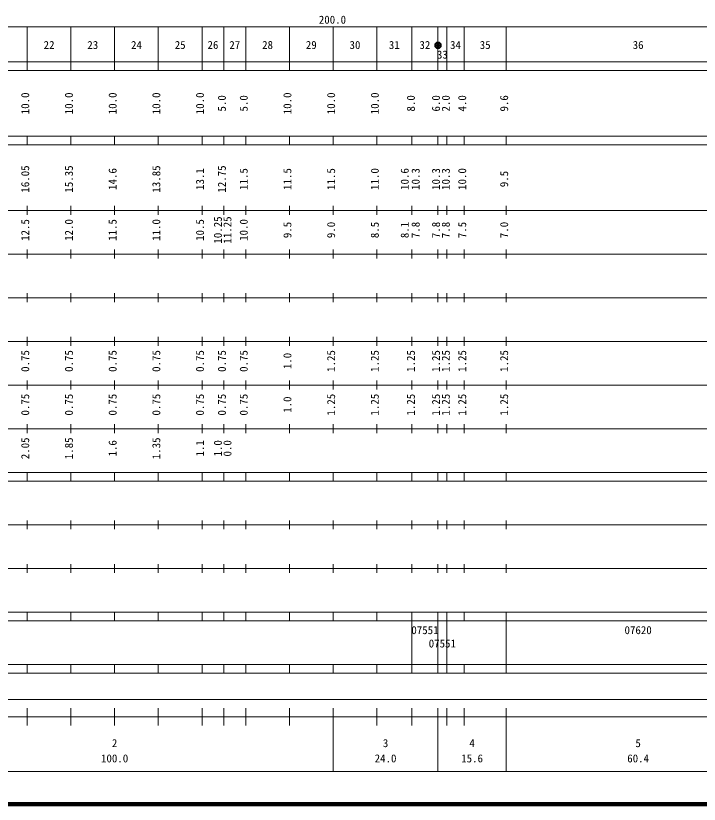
# Model space of a CAD drawing. Units: millimetres on the paper, enlarged 1000 times. Extents: x 40000 to 680000, y 20000 to 380000.
# Drawn here: x 195382 to 351778, y 20000 to 200558 of the extents above; entities that cross this region are included whole.
import ezdxf
from ezdxf.enums import TextEntityAlignment as Align

# ---------------------------------------------------------------- set-up
doc = ezdxf.new("R2010")
doc.units = ezdxf.units.MM
doc.header["$LTSCALE"] = 1000
doc.header["$PDMODE"] = 32
doc.header["$PDSIZE"] = 500
doc.layers.add('M-TTL', color=2, linetype='Continuous', lineweight=140)
doc.layers.add('M-TTL-BAND', color=7, linetype='Continuous', lineweight=13)
doc.styles.add('ＭＳ ゴシック', font='')
doc.styles.get('ＭＳ ゴシック').set_extended_font_data('MS Gothic')

msp = doc.modelspace()

# ---------------------------------------------------------------- linework, layer by layer
at = {"layer": 'M-TTL'}
msp.add_line((40000, 20000), (680000, 20000), dxfattribs=at)
at = {"layer": 'M-TTL-BAND'}
for p, q in [((68000, 198000), (579000, 198000)), ((198000, 188000), (198000, 198000)), ((208000, 188000), (208000, 198000)), ((218000, 188000), (218000, 198000)), ((228000, 188000), (228000, 198000)), ((238000, 188000), (238000, 198000)), ((243000, 188000), (243000, 198000)), ((248000, 188000), (248000, 198000)), ((258000, 188000), (258000, 198000)), ((268000, 188000), (268000, 198000)), ((278000, 188000), (278000, 198000)), ((286000, 188000), (286000, 198000)), ((292000, 188000), (292000, 198000)), ((294000, 188000), (294000, 198000)), ((298000, 188000), (298000, 198000)), ((307600, 188000), (307600, 198000)), ((40000, 190000), (579000, 190000)), ((40000, 188000), (579000, 188000)), ((40000, 173000), (579000, 173000)), ((198000, 171000), (198000, 173000)), ((208000, 171000), (208000, 173000)), ((218000, 171000), (218000, 173000)), ((228000, 171000), (228000, 173000)), ((238000, 171000), (238000, 173000)), ((243000, 171000), (243000, 173000)), ((248000, 171000), (248000, 173000)), ((258000, 171000), (258000, 173000)), ((268000, 171000), (268000, 173000)), ((278000, 171000), (278000, 173000)), ((286000, 171000), (286000, 173000)), ((292000, 171000), (292000, 173000)), ((294000, 171000), (294000, 173000)), ((298000, 171000), (298000, 173000)), ((307600, 171000), (307600, 173000)), ((40000, 171000), (579000, 171000)), ((40000, 156000), (579000, 156000)), ((198000, 155000), (198000, 157000)), ((208000, 155000), (208000, 157000)), ((218000, 155000), (218000, 157000)), ((228000, 155000), (228000, 157000)), ((238000, 155000), (238000, 157000)), ((243000, 155000), (243000, 157000)), ((248000, 155000), (248000, 157000)), ((258000, 155000), (258000, 157000)), ((268000, 155000), (268000, 157000)), ((278000, 155000), (278000, 157000)), ((286000, 155000), (286000, 157000)), ((292000, 155000), (292000, 157000)), ((294000, 155000), (294000, 157000)), ((298000, 155000), (298000, 157000)), ((307600, 155000), (307600, 157000)), ((198000, 145000), (198000, 147000)), ((208000, 145000), (208000, 147000)), ((218000, 145000), (218000, 147000)), ((228000, 145000), (228000, 147000)), ((238000, 145000), (238000, 147000)), ((243000, 145000), (243000, 147000)), ((248000, 145000), (248000, 147000)), ((258000, 145000), (258000, 147000)), ((268000, 145000), (268000, 147000)), ((278000, 145000), (278000, 147000)), ((286000, 145000), (286000, 147000)), ((292000, 145000), (292000, 147000)), ((294000, 145000), (294000, 147000)), ((298000, 145000), (298000, 147000)), ((307600, 145000), (307600, 147000)), ((46000, 146000), (579000, 146000)), ((52000, 136000), (579000, 136000)), ((198000, 135000), (198000, 137000)), ((208000, 135000), (208000, 137000)), ((218000, 135000), (218000, 137000)), ((228000, 135000), (228000, 137000)), ((238000, 135000), (238000, 137000)), ((243000, 135000), (243000, 137000)), ((248000, 135000), (248000, 137000)), ((258000, 135000), (258000, 137000)), ((268000, 135000), (268000, 137000)), ((278000, 135000), (278000, 137000)), ((286000, 135000), (286000, 137000)), ((292000, 135000), (292000, 137000)), ((294000, 135000), (294000, 137000)), ((298000, 135000), (298000, 137000)), ((307600, 135000), (307600, 137000)), ((198000, 125000), (198000, 127000)), ((208000, 125000), (208000, 127000)), ((218000, 125000), (218000, 127000)), ((228000, 125000), (228000, 127000)), ((238000, 125000), (238000, 127000)), ((243000, 125000), (243000, 127000)), ((248000, 125000), (248000, 127000)), ((258000, 125000), (258000, 127000)), ((268000, 125000), (268000, 127000)), ((278000, 125000), (278000, 127000)), ((286000, 125000), (286000, 127000)), ((292000, 125000), (292000, 127000)), ((294000, 125000), (294000, 127000)), ((298000, 125000), (298000, 127000)), ((307600, 125000), (307600, 127000)), ((46000, 126000), (579000, 126000)), ((52000, 116000), (579000, 116000)), ((198000, 115000), (198000, 117000)), ((208000, 115000), (208000, 117000)), ((218000, 115000), (218000, 117000)), ((228000, 115000), (228000, 117000)), ((238000, 115000), (238000, 117000)), ((243000, 115000), (243000, 117000)), ((248000, 115000), (248000, 117000)), ((258000, 115000), (258000, 117000)), ((268000, 115000), (268000, 117000)), ((278000, 115000), (278000, 117000)), ((286000, 115000), (286000, 117000)), ((292000, 115000), (292000, 117000)), ((294000, 115000), (294000, 117000)), ((298000, 115000), (298000, 117000)), ((307600, 115000), (307600, 117000)), ((198000, 105000), (198000, 107000)), ((208000, 105000), (208000, 107000)), ((218000, 105000), (218000, 107000)), ((228000, 105000), (228000, 107000)), ((238000, 105000), (238000, 107000)), ((243000, 105000), (243000, 107000)), ((248000, 105000), (248000, 107000)), ((258000, 105000), (258000, 107000)), ((268000, 105000), (268000, 107000)), ((278000, 105000), (278000, 107000)), ((286000, 105000), (286000, 107000)), ((292000, 105000), (292000, 107000)), ((294000, 105000), (294000, 107000)), ((298000, 105000), (298000, 107000)), ((307600, 105000), (307600, 107000)), ((46000, 106000), (579000, 106000)), ((40000, 96000), (579000, 96000)), ((198000, 94000), (198000, 96000)), ((208000, 94000), (208000, 96000)), ((218000, 94000), (218000, 96000)), ((228000, 94000), (228000, 96000)), ((238000, 94000), (238000, 96000)), ((243000, 94000), (243000, 96000)), ((248000, 94000), (248000, 96000)), ((258000, 94000), (258000, 96000)), ((268000, 94000), (268000, 96000)), ((278000, 94000), (278000, 96000)), ((286000, 94000), (286000, 96000)), ((292000, 94000), (292000, 96000)), ((294000, 94000), (294000, 96000)), ((298000, 94000), (298000, 96000)), ((307600, 94000), (307600, 96000)), ((40000, 94000), (579000, 94000)), ((198000, 83000), (198000, 85000)), ((208000, 83000), (208000, 85000)), ((218000, 83000), (218000, 85000)), ((228000, 83000), (228000, 85000)), ((238000, 83000), (238000, 85000)), ((243000, 83000), (243000, 85000)), ((248000, 83000), (248000, 85000)), ((258000, 83000), (258000, 85000)), ((268000, 83000), (268000, 85000)), ((278000, 83000), (278000, 85000)), ((286000, 83000), (286000, 85000)), ((292000, 83000), (292000, 85000)), ((294000, 83000), (294000, 85000)), ((298000, 83000), (298000, 85000)), ((307600, 83000), (307600, 85000)), ((49000, 84000), (579000, 84000)), ((198000, 73000), (198000, 75000)), ((208000, 73000), (208000, 75000)), ((218000, 73000), (218000, 75000)), ((228000, 73000), (228000, 75000)), ((238000, 73000), (238000, 75000)), ((243000, 73000), (243000, 75000)), ((248000, 73000), (248000, 75000)), ((258000, 73000), (258000, 75000)), ((268000, 73000), (268000, 75000)), ((278000, 73000), (278000, 75000)), ((286000, 73000), (286000, 75000)), ((292000, 73000), (292000, 75000)), ((294000, 73000), (294000, 75000)), ((298000, 73000), (298000, 75000)), ((307600, 73000), (307600, 75000)), ((40000, 74000), (579000, 74000)), ((40000, 64000), (579000, 64000)), ((198000, 62000), (198000, 64000)), ((208000, 62000), (208000, 64000)), ((218000, 62000), (218000, 64000)), ((228000, 62000), (228000, 64000)), ((238000, 62000), (238000, 64000)), ((243000, 62000), (243000, 64000)), ((248000, 62000), (248000, 64000)), ((258000, 62000), (258000, 64000)), ((268000, 62000), (268000, 64000)), ((278000, 62000), (278000, 64000)), ((286000, 62000), (286000, 64000)), ((292000, 62000), (292000, 64000)), ((294000, 62000), (294000, 64000)), ((298000, 62000), (298000, 64000)), ((307600, 50000), (307600, 64000)), ((40000, 62000), (579000, 62000)), ((286000, 52000), (286000, 62000)), ((292000, 52000), (292000, 62000)), ((294000, 52000), (294000, 62000)), ((307600, 52000), (307600, 62000)), ((40000, 52000), (579000, 52000)), ((198000, 50000), (198000, 52000)), ((208000, 50000), (208000, 52000)), ((218000, 50000), (218000, 52000)), ((228000, 50000), (228000, 52000)), ((238000, 50000), (238000, 52000)), ((243000, 50000), (243000, 52000)), ((248000, 50000), (248000, 52000)), ((258000, 50000), (258000, 52000)), ((268000, 50000), (268000, 52000)), ((278000, 50000), (278000, 52000)), ((286000, 50000), (286000, 52000)), ((292000, 50000), (292000, 52000)), ((294000, 50000), (294000, 52000)), ((298000, 50000), (298000, 52000)), ((307600, 50000), (307600, 52000)), ((40000, 50000), (579000, 50000)), ((71000, 44000), (514000, 44000)), ((198000, 38000), (198000, 42000)), ((208000, 38000), (208000, 42000)), ((218000, 38000), (218000, 42000)), ((228000, 38000), (228000, 42000)), ((238000, 38000), (238000, 42000)), ((243000, 38000), (243000, 42000)), ((248000, 38000), (248000, 42000)), ((258000, 38000), (258000, 42000)), ((268000, 27500), (268000, 42000)), ((278000, 38000), (278000, 42000)), ((286000, 38000), (286000, 42000)), ((292000, 27500), (292000, 42000)), ((294000, 38000), (294000, 42000)), ((298000, 38000), (298000, 42000)), ((307600, 27500), (307600, 42000)), ((40000, 40000), (579000, 40000)), ((68000, 27500), (579000, 27500))]:
    msp.add_line(p, q, dxfattribs=at)
for radius in [750, 600, 450, 300, 150, 20]:
    msp.add_circle((292000, 193791), radius, dxfattribs=at)
msp.add_point((292000, 193791), dxfattribs=at)

# ---------------------------------------------------------------- texts
at = {"layer": 'M-TTL-BAND', "style": 'ＭＳ ゴシック'}
for s, p in [('200.0', (267844, 198195)), ('22', (203000, 192405)), ('23', (213000, 192405)), ('24', (223000, 192405)), ('25', (233000, 192405)), ('26', (240500, 192405)), ('27', (245500, 192405)), ('28', (253000, 192405)), ('29', (263000, 192405)), ('30', (273000, 192405)), ('31', (282000, 192405)), ('32', (289000, 192405)), ('34', (296000, 192405)), ('35', (302800, 192405)), ('36', (337800, 192405)), ('33', (293000, 190195)), ('07551', (289017, 58405)), ('07620', (337800, 58405)), ('07551', (292990, 55343)), ('2', (218000, 32523)), ('3', (280000, 32523)), ('4', (299800, 32523)), ('5', (337800, 32523)), ('100.0', (218000, 29033)), ('24.0', (280000, 29033)), ('15.6', (299800, 29033)), ('60.4', (337800, 29033))]:
    msp.add_text(s, height=1833, dxfattribs=at).set_placement(p, align=Align.BOTTOM_CENTER)
for s, p in [('10.0', (199000, 180500)), ('10.0', (209000, 180500)), ('10.0', (219000, 180500)), ('10.0', (229000, 180500)), ('10.0', (239000, 180500)), ('10.0', (259000, 180500)), ('10.0', (269000, 180500)), ('10.0', (279000, 180500)), ('5.0', (244000, 180500)), ('5.0', (249000, 180500)), ('8.0', (287250, 180500)), ('6.0', (293000, 180500)), ('2.0', (295250, 180500)), ('4.0', (299000, 180500)), ('9.6', (308600, 180500)), ('16.05', (199000, 163174)), ('15.35', (209000, 163174)), ('13.85', (229000, 163174)), ('12.75', (244000, 163174)), ('14.6', (219000, 163174)), ('13.1', (239000, 163174)), ('11.5', (249000, 163174)), ('11.5', (259000, 163174)), ('11.5', (269000, 163174)), ('11.0', (279000, 163174)), ('10.6', (285844, 163174)), ('10.3', (288344, 163174)), ('10.3', (293000, 163174)), ('10.3', (295250, 163174)), ('10.0', (299000, 163174)), ('9.5', (308600, 163174)), ('12.5', (199000, 151500)), ('12.0', (209000, 151500)), ('11.5', (219000, 151500)), ('11.0', (229000, 151500)), ('10.5', (239000, 151500)), ('10.25', (243094, 151500)), ('11.25', (245276, 151500)), ('10.0', (249000, 151500)), ('9.5', (259000, 151500)), ('9.0', (269000, 151500)), ('8.5', (279000, 151500)), ('8.1', (285844, 151500)), ('7.8', (288344, 151500)), ('7.8', (293000, 151500)), ('7.8', (295250, 151500)), ('7.5', (299000, 151500)), ('7.0', (308600, 151500)), ('0.75', (199000, 121500)), ('0.75', (209000, 121500)), ('0.75', (219000, 121500)), ('0.75', (229000, 121500)), ('0.75', (239000, 121500)), ('0.75', (244000, 121500)), ('0.75', (249000, 121500)), ('1.0', (259000, 121500)), ('1.25', (269000, 121500)), ('1.25', (279000, 121500)), ('1.25', (287250, 121500)), ('1.25', (293000, 121500)), ('1.25', (295250, 121500)), ('1.25', (299000, 121500)), ('1.25', (308600, 121500)), ('0.75', (199000, 111500)), ('0.75', (209000, 111500)), ('0.75', (219000, 111500)), ('0.75', (229000, 111500)), ('0.75', (239000, 111500)), ('0.75', (244000, 111500)), ('0.75', (249000, 111500)), ('1.25', (269000, 111500)), ('1.25', (279000, 111500)), ('1.25', (287250, 111500)), ('1.25', (293000, 111500)), ('1.25', (295250, 111500)), ('1.25', (299000, 111500)), ('1.25', (308600, 111500)), ('1.0', (259000, 111500)), ('2.05', (199000, 101500)), ('1.85', (209000, 101500)), ('1.6', (219000, 101500)), ('1.35', (229000, 101500)), ('1.1', (239000, 101500)), ('1.0', (243094, 101500)), ('0.0', (245276, 101500))]:
    msp.add_text(s, height=1833, rotation=90, dxfattribs=at).set_placement(p, align=Align.BOTTOM_CENTER)

doc.saveas('drawing.dxf')
